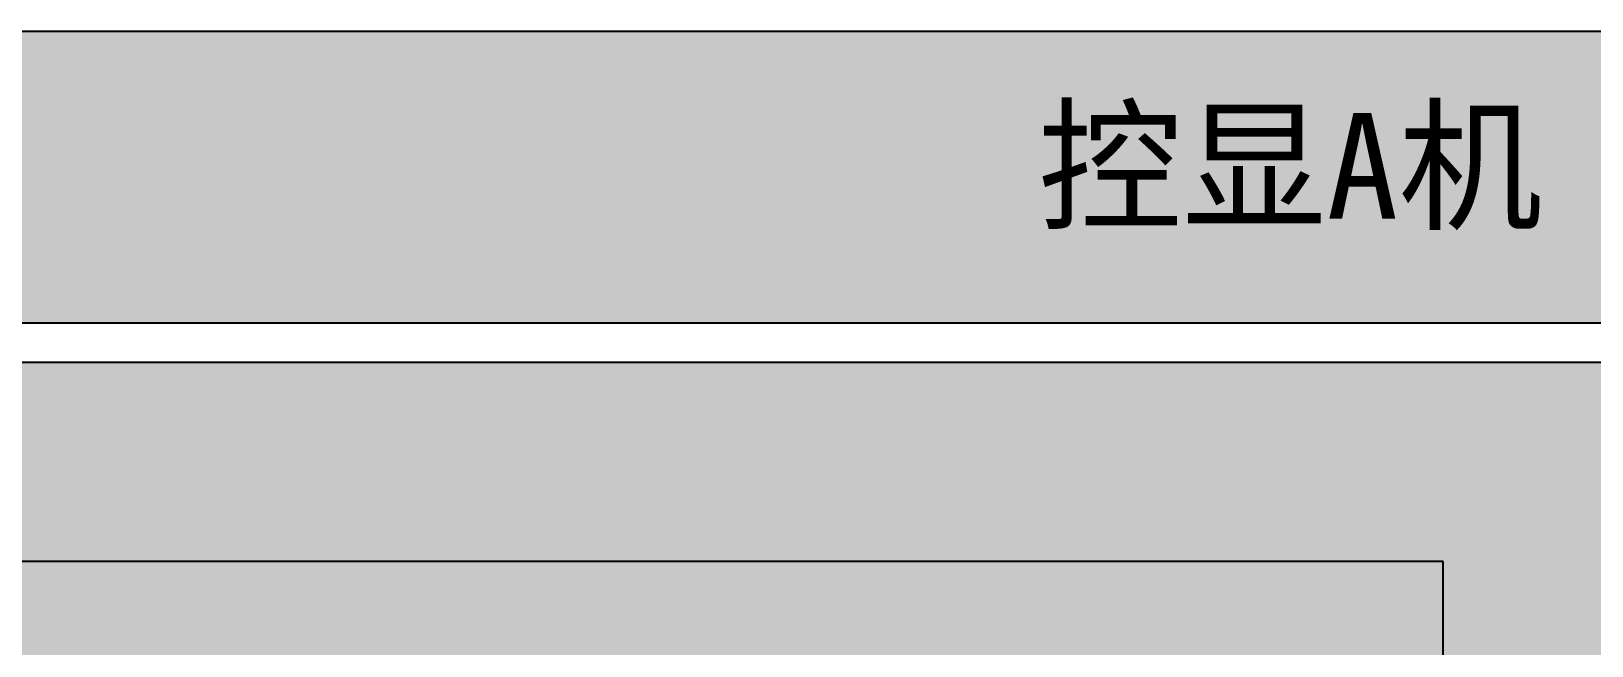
# Model space of a CAD drawing. Header units: millimetres. Extents: x 1211 to 4590, y 32 to 2478.
# Drawn here: x 2815.5 to 3110.7, y 1239.6 to 1355.9 of the extents above; entities that cross this region are included whole.
import ezdxf
from ezdxf.enums import TextEntityAlignment as Align

# ---------------------------------------------------------------- set-up
doc = ezdxf.new("R2010")
doc.units = ezdxf.units.MM
doc.styles.get("Standard").update_dxf_attribs({"font": 'simsun.ttc'})

msp = doc.modelspace()

# ---------------------------------------------------------------- hatches: boundary and pattern name
at = {"lineweight": -3, "ltscale": 0.1, "true_color": 0xeff3f7}
h = msp.add_hatch(color=7, dxfattribs=at)
h.dxf.hatch_style = 1
h.paths.add_polyline_path([(2573.82, 1355.91), (2573.82, 1300.65), (3538.88, 1300.65), (3538.88, 1355.91)])
h = msp.add_hatch(color=7, dxfattribs=at)
h.dxf.hatch_style = 1
h.paths.add_polyline_path([(2573.82, 1293.32), (2573.82, 1049.37), (3538.88, 1049.36), (3538.88, 1293.31)])

# ---------------------------------------------------------------- linework, layer by layer
at = {"color": 7, "lineweight": -3, "ltscale": 0.1}
for points in [[(2573.82, 1355.91), (3538.88, 1355.91), (3538.88, 1300.65), (2573.82, 1300.65)], [(2573.82, 1293.32), (3538.88, 1293.31), (3538.88, 1049.36), (2573.82, 1049.37)]]:
    msp.add_lwpolyline(points, close=True, dxfattribs=at)
at = {"color": 18, "ltscale": 0.1, "true_color": 0x000000}
msp.add_lwpolyline([(3082.55, 1255.58), (2662.1, 1255.58), (2662.1, 1095.58), (3082.55, 1095.58)], close=True, dxfattribs=at)

# ---------------------------------------------------------------- texts
at = {"color": 18, "ltscale": 0.1, "true_color": 0x010101}
msp.add_text('控显A机', height=20, dxfattribs=at).set_placement((3053.61, 1330.44), align=Align.MIDDLE_CENTER)

doc.saveas('drawing.dxf')
